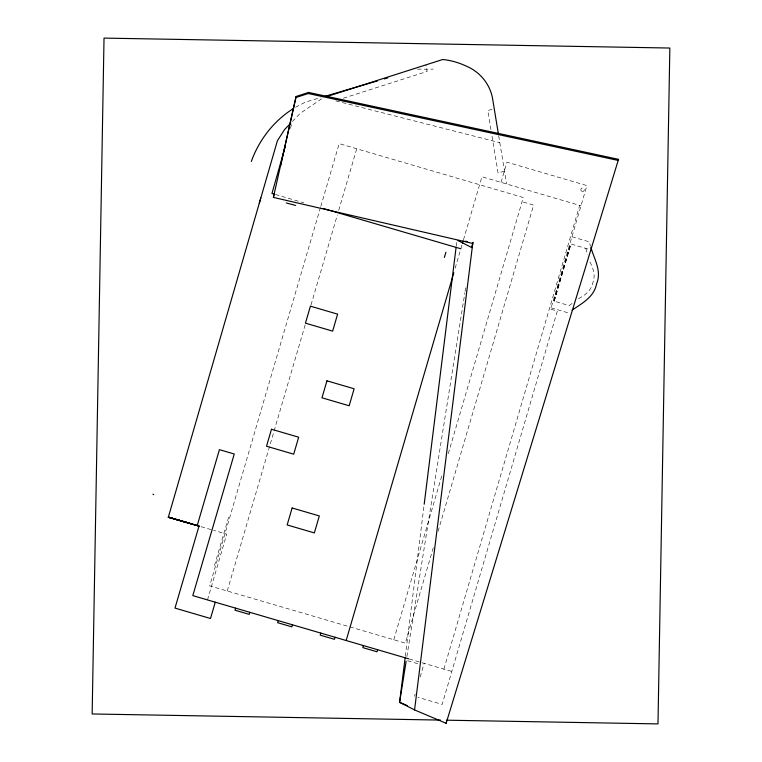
<?xml version="1.0" encoding="UTF-8"?>
<svg xmlns="http://www.w3.org/2000/svg" width="762" height="762" viewBox="0 0 762 762"><rect width="100%" height="100%" fill="white"/><g stroke="black" fill="none" stroke-linecap="round" stroke-linejoin="round"><path stroke-width="0.57" stroke-dasharray="3.81 2.86" d="M405.308 656.349L424.043 505.406M456.257 245.974L456.695 242.43M406.889 656.568L464.868 292.779M465.058 291.608L465.801 286.912M290.427 128.33L292.046 122.615M214.465 565.614L228.867 516.426M320.478 207.493L209.702 585.845L405.355 643.128L433.407 547.307M320.812 206.35L339.176 143.627L523.275 197.529L447.532 456.248M207.493 599.923L226.733 534.181L213.579 530.333M227.257 590.988L305.343 324.288M311.02 304.914L337.375 214.874M338.709 210.312L356.73 148.771M455.162 268.195L460.181 251.06M460.848 248.774L462.182 244.24M463.487 239.773L481.936 176.765L580.996 205.769M501.025 182.356L506.93 162.173L586.902 185.585L550.726 309.162L557.317 311.096L442.17 704.402L417.843 697.278M393.802 639.747L441.893 475.488M438.083 531.343L533.6 205.092L522.056 201.711M414.528 696.306L415.185 694.039M420.176 676.999L424.167 663.359M443.894 669.131L579.672 205.378M553.898 301.095L570.624 243.945M554.098 301.152L570.833 244.002M554.298 301.209L571.024 244.059M292.37 121.472L300.18 113.367L323.269 97.688M572.033 303.495L569.243 305.581L553.764 301.057L570.5 243.907L592.169 250.25M578.529 298.609C585.197 295.37 591.264 290.389 592.884 282.626C595.827 275.158 593.036 267.795 589.588 261.318M295.57 107.261L305.524 102.032L320.373 97.669M343.376 98.212L427.177 71.428L425.863 64.894M492.09 109.337L487.794 110.528L491.023 130.178M504.511 171.155L498.062 172.936L491.785 134.798M417.471 69.171L433.187 69.142M335.88 100.898L499.824 142.685M571.919 236.753L589.207 241.821L590.464 246.136M275.387 194.472L303.828 202.806M551.107 307.838L568.395 312.906M201.044 526.656L212.436 530M409.308 659.006L451.818 671.455M407.613 660.74L418.548 663.94M585.816 248.393L587.702 254.86M498.691 135.798L506.625 183.994M581.692 191.205A1.743 1.743 0 0 0 584.33 189.748A1.743 1.743 0 0 0 581.749 188.185A1.743 1.743 0 0 0 581.692 191.205"/><path stroke-width="1.14" d="M405.165 657.52L399.593 702.335L414.557 709.917L446.132 723.281L446.503 722.195M424.196 504.225L456.114 247.155M414.557 709.917L472.907 242.326L472.164 247.012M406.146 661.264L399.593 702.335L407.232 705.574M457.991 240.582L471.954 247.65L472.545 243.402L273.387 197.396L296.113 96.488L308.581 92.44L618.525 159.344L446.132 723.281M274.282 193.986L273.387 197.396M280.521 166.126L296.113 96.488M285.245 146.618L271.967 193.472L274.244 194.139M198.996 526.123L168.335 517.227L277.397 140.76L284.55 129.569L290.798 123.092M153.762 494.709L152.943 494.195M259.28 203.225L260.804 198.034M197.196 525.599L219.427 449.666L234.267 454.009L192.805 595.617L408.661 658.816M168.373 517.093L199.015 526.066L174.993 608.095L210.502 618.496L215.275 602.199M235.601 608.152L235.001 610.2L249.222 614.362L249.822 612.315M278.206 620.62L277.606 622.678L291.827 626.84L292.427 624.792M320.812 633.098L320.211 635.156L334.432 639.318L335.032 637.261M444.389 257.423L445.903 252.232M346.158 640.518L453.828 272.758M462.505 243.107L463.172 240.84M363.417 645.576L362.817 647.624L377.038 651.786L377.638 649.738M251.327 161.449C259.08 139.789 274.034 120.587 293.627 108.423M295.742 97.574L308.21 93.526L308.581 92.44M618.525 159.344L618.153 160.43L308.21 93.526M572.091 310.124C582.149 303.295 594.122 297.018 596.627 283.721C601.951 270.843 594.169 259.128 590.788 247.212M326.65 96.603L442.751 59.493A73.076 73.076 0 0 1 466.382 66.18C479.708 71.723 489.89 83.925 492.5 98.155L498.424 134.169M324.936 96.326L377.485 80.905M384.343 78.896L387.772 77.886M440.455 720.08L92.154 713.965L104.023 38.1L669.846 48.035L657.987 723.9L446.399 720.185M464.953 241.202L467.23 241.516M286.331 202.968L295.589 205.426M199.015 526.066L168.335 517.227L188.785 523.075M168.335 517.227L191.071 523.742M323.174 208.464L460.848 248.774M271.482 429.244L266.519 446.218L293.703 454.181L298.675 437.207L271.482 429.244M310.42 306.181L305.448 323.155L332.642 331.118L337.614 314.144L310.42 306.181M326.936 380.819L321.964 397.802L349.158 405.765L354.13 388.782L326.936 380.819M292.132 507.978L287.16 524.951L314.354 532.914L319.326 515.941L292.132 507.978"/></g></svg>
